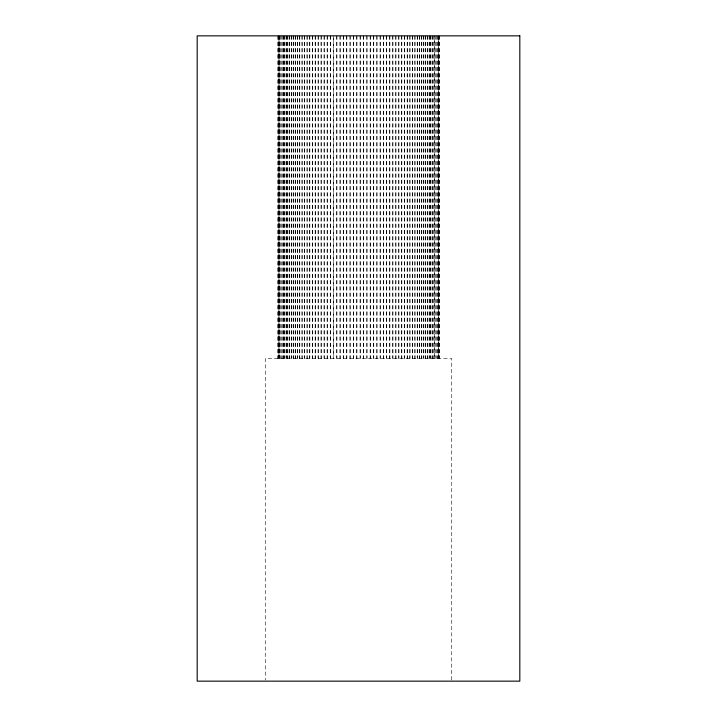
<?xml version="1.0" encoding="UTF-8"?>
<svg xmlns="http://www.w3.org/2000/svg" width="717" height="717" viewBox="0 0 717 717"><rect width="100%" height="100%" fill="white"/><g stroke="black" fill="none" stroke-linecap="round" stroke-linejoin="round"><path stroke-width="0.54" stroke-dasharray="3.58 2.69" d="M451.746 680.03L451.746 358.5L265.254 358.5L265.254 680.03M439.163 35.85L439.163 358.5M439.1 35.85L439.082 358.5M438.867 35.85L438.894 358.5M438.06 35.85L438.006 358.5M437.37 35.85L437.433 358.5M436.662 35.85L436.59 358.5M435.676 35.85L435.766 358.5M433.552 35.85L433.444 358.5M432.252 35.85L432.252 358.5M432.127 35.85L432.127 358.5M430.818 35.85L430.818 358.5M430.684 35.85L430.684 358.5M429.259 35.85L429.259 358.5M429.116 35.85L429.116 358.5M427.574 35.85L427.574 358.5M427.422 35.85L427.422 358.5M425.773 35.85L425.773 358.5M425.602 35.85L425.602 358.5M423.846 35.85L423.846 358.5M423.666 35.85L423.666 358.5M421.811 35.85L421.811 358.5M421.623 35.85L421.623 358.5M419.66 35.85L419.66 358.5M419.463 35.85L419.463 358.5M417.402 35.85L417.402 358.5M417.195 35.85L417.195 358.5M415.044 35.85L415.044 358.5M414.829 35.85L414.829 358.5M412.589 35.85L412.589 358.5M412.365 35.85L412.365 358.5M410.034 35.85L410.034 358.5M409.801 35.85L409.801 358.5M407.39 35.85L407.39 358.5M407.148 35.85L407.148 358.5M404.657 35.85L404.657 358.5M404.415 35.85L404.415 358.5M401.852 35.85L401.852 358.5M401.592 35.85L401.592 358.5M398.957 35.85L398.957 358.5M398.706 35.85L398.706 358.5M395.999 35.85L395.999 358.5M395.739 35.85L395.739 358.5M392.979 35.85L392.979 358.5M392.71 35.85L392.71 358.5M389.896 35.85L389.896 358.5M389.618 35.85L389.618 358.5M386.759 35.85L386.759 358.5M386.481 35.85L386.481 358.5M383.568 35.85L383.568 358.5M383.281 35.85L383.281 358.5M380.333 35.85L380.333 358.5M380.046 35.85L380.046 358.5M377.061 35.85L377.061 358.5M376.775 35.85L376.775 358.5M373.763 35.85L373.763 358.5M373.467 35.85L373.467 358.5M370.429 35.85L370.429 358.5M370.133 35.85L370.133 358.5M367.077 35.85L367.077 358.5M366.781 35.85L366.781 358.5M363.716 35.85L363.716 358.5M363.411 35.85L363.411 358.5M360.337 35.85L360.337 358.5M360.042 35.85L360.042 358.5M356.958 35.85L356.958 358.5M356.663 35.85L356.663 358.5M353.589 35.85L353.589 358.5M353.284 35.85L353.284 358.5M350.219 35.85L350.219 358.5M349.923 35.85L349.923 358.5M346.867 35.85L346.867 358.5M346.571 35.85L346.571 358.5M343.533 35.85L343.533 358.5M343.237 35.85L343.237 358.5M340.225 35.85L340.225 358.5M339.939 35.85L339.939 358.5M336.954 35.85L336.954 358.5M336.667 35.85L336.667 358.5M333.719 38.091L333.719 358.5M333.432 35.85L333.432 358.5M330.519 35.85L330.519 358.5M330.241 35.85L330.241 358.5M327.382 35.85L327.382 358.5M327.104 35.85L327.104 358.5M324.29 35.85L324.29 358.5M324.021 35.85L324.021 358.5M321.261 35.85L321.261 358.5M321.001 35.85L321.001 358.5M318.294 35.85L318.294 358.5M318.043 35.85L318.043 358.5M315.408 35.85L315.408 358.5M315.148 35.85L315.148 358.5M312.585 35.85L312.585 358.5M312.343 35.85L312.343 358.5M309.852 35.85L309.852 358.5M309.61 35.85L309.61 358.5M307.199 35.85L307.199 358.5M306.966 35.85L306.966 358.5M304.635 35.85L304.635 358.5M304.411 35.85L304.411 358.5M302.171 35.85L302.171 358.5M301.956 35.85L301.956 358.5M299.805 35.85L299.805 358.5M299.598 35.85L299.598 358.5M297.537 35.85L297.537 358.5M297.34 35.85L297.34 358.5M295.377 35.85L295.377 358.5M295.189 35.85L295.189 358.5M293.334 35.85L293.334 358.5M293.154 35.85L293.154 358.5M291.398 35.85L291.398 358.5M291.227 35.85L291.227 358.5M289.578 35.85L289.578 358.5M289.426 35.85L289.426 358.5M287.884 35.85L287.884 358.5M287.741 35.85L287.741 358.5M286.316 35.85L286.316 358.5M286.182 35.85L286.182 358.5M284.873 35.85L284.873 358.5M284.748 35.85L284.748 358.5M283.556 35.85L283.556 358.5M283.448 35.85L283.448 358.5M282.373 35.85L282.274 358.5M281.234 35.85L281.324 358.5M280.41 35.85L280.338 358.5M279.63 35.85L279.63 358.5M279.567 35.85L279.567 358.5M278.456 35.85L278.492 358.5M278.106 35.85L278.133 358.5M277.918 35.85L277.837 358.5M438.544 358.5L438.544 35.85L438.508 358.5M434.726 358.5L434.726 35.85L434.627 358.5M278.994 358.5L278.994 35.85L278.94 358.5"/><path stroke-width="1.08" d="M519.816 35.85L197.184 35.85L197.184 681.15L519.816 681.15L519.816 35.85"/></g></svg>
